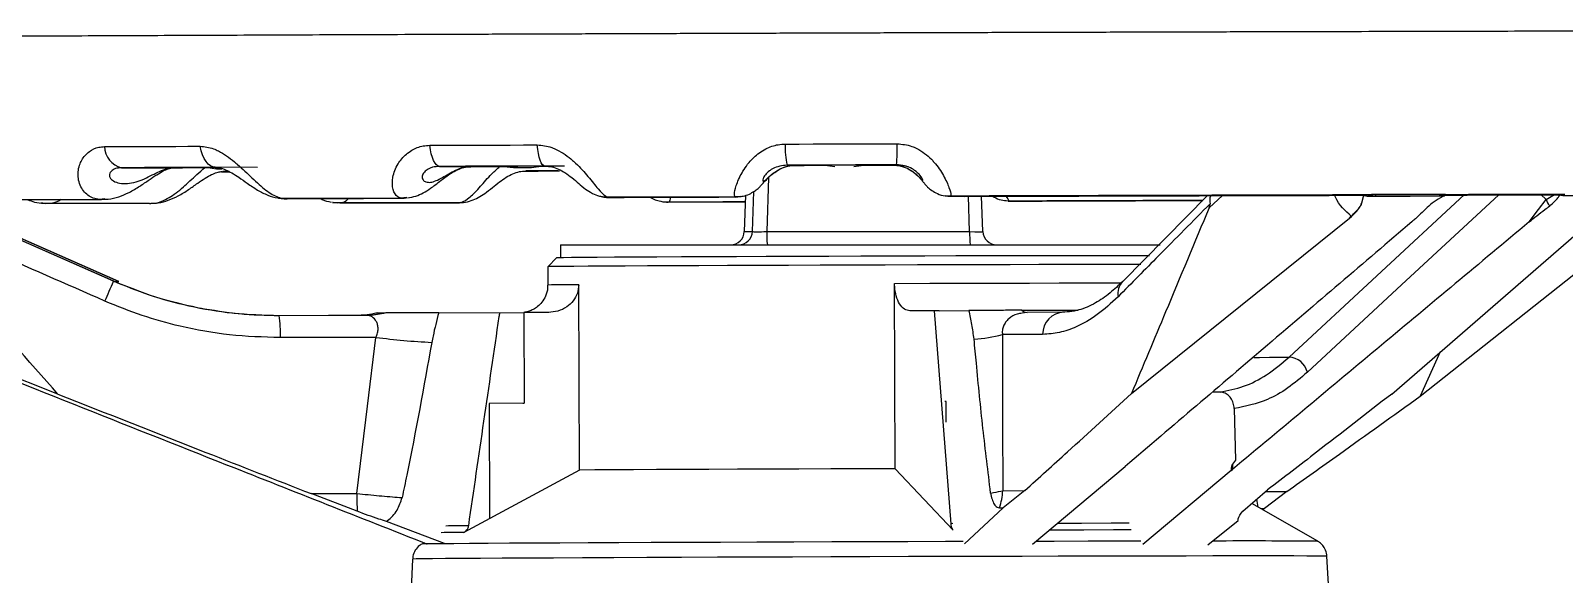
# Model space of a CAD drawing. Header units: millimetres. Extents: x 2384 to 4064, y 886 to 2074.
# Drawn here: x 3397.6 to 3564.5, y 1910 to 1969.1 of the extents above; entities that cross this region are included whole.
import ezdxf

# ---------------------------------------------------------------- set-up
doc = ezdxf.new("R2010")
doc.units = ezdxf.units.MM

msp = doc.modelspace()

# ---------------------------------------------------------------- linework, layer by layer
at = {"color": 7, "linetype": 'Continuous', "lineweight": 25}
for p, q in [((3407.504, 1954.223), (3413.238, 1954.225)), ((3416.918, 1954.237), (3417.849, 1954.111)), ((3422.307, 1954.264), (3417.689, 1954.266)), ((3417.849, 1954.111), (3418.44, 1954.114)), ((3418.379, 1953.782), (3419.205, 1953.784)), ((3442.125, 1954.364), (3445.548, 1954.357)), ((3449.126, 1954.366), (3450.172, 1954.241)), ((3450.172, 1954.241), (3452.143, 1954.248)), ((3452.143, 1954.248), (3453.192, 1954.381)), ((3453.192, 1954.381), (3453.742, 1954.384)), ((3455.735, 1954.394), (3453.566, 1954.406)), ((3477.937, 1953.158), (3477.74, 1947.277)), ((3479.959, 1954.497), (3480.838, 1954.481)), ((3484.068, 1954.488), (3485.159, 1954.362)), ((3487.213, 1954.368), (3488.303, 1954.501)), ((3491.449, 1954.515), (3491.876, 1954.535)), ((3406.616, 1941.874), (3383.962, 1951.822)), ((3383.979, 1951.846), (3406.618, 1941.901)), ((3407.186, 1941.855), (3384.59, 1951.797)), ((3407.207, 1941.825), (3384.597, 1951.769)), ((3476.182, 1947.277), (3476.328, 1951.637)), ((3405.093, 1950.776), (3394.229, 1950.724)), ((3394.368, 1950.716), (3405.207, 1950.767)), ((3398.711, 1950.392), (3399.192, 1950.329)), ((3410.55, 1950.342), (3399.325, 1950.322)), ((3405.687, 1950.84), (3405.093, 1950.776)), ((3425.147, 1950.865), (3424.586, 1950.921)), ((3437.92, 1950.917), (3425.147, 1950.865)), ((3425.239, 1950.855), (3425.536, 1950.853)), ((3438.2, 1950.902), (3425.536, 1950.853)), ((3430.455, 1950.455), (3431.033, 1950.397)), ((3431.387, 1950.388), (3431.117, 1950.388)), ((3431.286, 1950.39), (3431.391, 1950.388)), ((3431.387, 1950.388), (3431.286, 1950.39)), ((3431.387, 1950.388), (3444.294, 1950.417)), ((3438.558, 1950.977), (3437.92, 1950.917)), ((3438.2, 1950.902), (3437.983, 1950.907)), ((3438.125, 1950.926), (3438.27, 1950.928)), ((3438.35, 1950.906), (3438.207, 1950.903)), ((3438.27, 1950.928), (3438.376, 1950.929)), ((3444.218, 1950.44), (3444.368, 1950.442)), ((3444.445, 1950.422), (3444.294, 1950.417)), ((3444.3, 1950.418), (3444.445, 1950.422)), ((3444.368, 1950.442), (3444.482, 1950.443)), ((3460.466, 1951.004), (3459.853, 1951.056)), ((3474.283, 1951.054), (3460.466, 1951.004)), ((3460.508, 1950.993), (3460.637, 1950.983)), ((3474.345, 1951.03), (3460.637, 1950.983)), ((3466.7, 1950.509), (3466.874, 1950.495)), ((3466.817, 1950.482), (3467.014, 1950.477)), ((3467.01, 1950.476), (3466.817, 1950.482)), ((3466.979, 1950.503), (3466.987, 1950.503)), ((3467.01, 1950.476), (3475.41, 1950.5)), ((3474.913, 1951.108), (3474.283, 1951.054)), ((3474.345, 1951.03), (3474.295, 1951.043)), ((3474.345, 1951.03), (3474.559, 1951.037)), ((3475.436, 1951.222), (3475.293, 1947.275)), ((3475.438, 1951.223), (3475.294, 1947.277)), ((3497.788, 1951.133), (3497.179, 1951.179)), ((3497.784, 1951.121), (3497.763, 1951.104)), ((3499.821, 1947.277), (3499.682, 1951.11)), ((3501.261, 1947.275), (3501.121, 1951.114)), ((3503.671, 1950.662), (3504.281, 1950.616)), ((3504.224, 1950.59), (3503.998, 1950.596)), ((3503.998, 1950.596), (3504.22, 1950.59)), ((3525.724, 1951.184), (3516.476, 1941.843)), ((3527.351, 1951.188), (3525.886, 1949.876)), ((3534.58, 1933.597), (3553.694, 1951.291)), ((3542.516, 1950.378), (3542.52, 1950.39)), ((3542.522, 1950.39), (3542.721, 1951.228)), ((3542.777, 1951.23), (3542.74, 1951.228)), ((3542.74, 1951.228), (3542.774, 1951.218)), ((3542.774, 1951.219), (3542.776, 1951.231)), ((3542.774, 1951.218), (3543.103, 1951.134)), ((3543.103, 1951.134), (3543.079, 1951.253)), ((3551.183, 1951.324), (3543.962, 1951.307)), ((3543.962, 1951.307), (3544.015, 1951.164)), ((3544.015, 1951.164), (3550.956, 1951.186)), ((3550.956, 1951.186), (3551.183, 1951.324)), ((3551.648, 1951.275), (3551.455, 1951.155)), ((3562.563, 1950.756), (3561.995, 1951.31)), ((3562.563, 1950.756), (3563.485, 1951.306)), ((3564.468, 1951.187), (3564.48, 1951.305)), ((3564.468, 1951.187), (3572.047, 1951.204)), ((3400.589, 1929.589), (3353.052, 1948.275)), ((3517.429, 1929.646), (3541.18, 1948.739)), ((3541.18, 1948.739), (3541.356, 1948.964)), ((3541.18, 1948.739), (3541.38, 1948.899)), ((3545.758, 1929.6), (3567.762, 1948.678)), ((3548.851, 1929.357), (3572.758, 1948.285)), ((3475.294, 1947.277), (3476.182, 1947.277)), ((3477.74, 1947.277), (3499.821, 1947.277)), ((3455.277, 1945.829), (3455.277, 1944.467)), ((3455.277, 1945.829), (3520.562, 1945.829)), ((3454.89, 1944.456), (3453.894, 1943.453)), ((3453.894, 1943.453), (3453.9, 1941.453)), ((3457.345, 1921.328), (3457.282, 1941.492)), ((3491.713, 1921.473), (3491.65, 1941.638)), ((3435.304, 1938.261), (3434.506, 1938.132)), ((3442.031, 1938.444), (3451.301, 1938.474)), ((3453.999, 1938.482), (3451.301, 1938.473)), ((3451.301, 1938.474), (3451.333, 1928.592)), ((3495.963, 1938.665), (3493.305, 1938.648)), ((3496.485, 1938.667), (3495.963, 1938.665)), ((3495.963, 1938.665), (3497.766, 1915.494)), ((3496.485, 1938.667), (3499.745, 1938.69)), ((3506.066, 1938.485), (3505.529, 1938.393)), ((3510.073, 1938.514), (3506.053, 1938.485)), ((3435.197, 1935.768), (3424.793, 1935.736)), ((3507.76, 1936.092), (3503.39, 1936.06)), ((3551.045, 1934.184), (3548.851, 1929.357)), ((3527.072, 1929.813), (3526.246, 1929.811)), ((3451.333, 1928.592), (3447.537, 1928.58)), ((3447.537, 1928.58), (3447.576, 1916.032)), ((3451.203, 1928.591), (3451.333, 1928.592)), ((3497.256, 1928.791), (3497.12, 1928.79)), ((3497.263, 1926.555), (3497.256, 1928.791)), ((3528.614, 1928.016), (3528.753, 1922.404)), ((3419.015, 1921.869), (3419.045, 1921.87)), ((3498.027, 1914.769), (3491.713, 1921.473)), ((3506.654, 1913.264), (3516.742, 1921.722)), ((3516.742, 1921.722), (3516.756, 1921.722)), ((3528.29, 1921.287), (3528.436, 1921.4)), ((3528.753, 1922.404), (3528.432, 1921.971)), ((3457.345, 1921.328), (3444.781, 1914.543)), ((3528.29, 1921.287), (3518.685, 1913.218)), ((3428.132, 1918.767), (3433.121, 1918.782)), ((3433.146, 1916.84), (3428.132, 1918.767)), ((3503.422, 1919.084), (3505.809, 1919.101)), ((3505.809, 1919.101), (3503.456, 1917.225)), ((3529.545, 1916.84), (3532.251, 1919.158)), ((3534.341, 1918.991), (3531.912, 1917.131)), ((3532.055, 1918.99), (3534.341, 1918.991)), ((3503.456, 1917.225), (3499.267, 1913.288)), ((3503.078, 1917.218), (3503.456, 1917.225)), ((3537.708, 1913.579), (3530.536, 1917.689)), ((3531.515, 1917.128), (3531.912, 1917.131)), ((3531.912, 1917.131), (3531.729, 1917.006)), ((3442.654, 1913.349), (3436.331, 1915.738)), ((3497.973, 1915.495), (3497.766, 1915.494)), ((3525.76, 1913.188), (3529.06, 1915.844)), ((3440.432, 1913.42), (3440.177, 1913.272)), ((3439.185, 1911.641), (3438.943, 1906.733)), ((3538.983, 1907.048), (3538.71, 1911.954))]:
    msp.add_line(p, q, dxfattribs=at)
at = {"color": 7, "linetype": 'Continuous', "lineweight": 25, "flags": 128}
for points in [[(3405.655, 1956.515), (3406.928, 1956.521), (3408.21, 1956.526), (3409.5, 1956.532), (3410.798, 1956.537), (3412.104, 1956.543), (3413.418, 1956.548), (3414.74, 1956.554), (3416.069, 1956.56)], [(3417.689, 1954.266), (3417.429, 1954.307), (3417.175, 1954.427), (3416.933, 1954.625), (3416.708, 1954.895), (3416.504, 1955.232), (3416.327, 1955.628), (3416.181, 1956.074), (3416.069, 1956.56)], [(3441.056, 1956.659), (3442.502, 1956.664), (3443.954, 1956.67), (3445.41, 1956.675), (3446.87, 1956.681), (3448.335, 1956.686), (3449.804, 1956.692), (3451.277, 1956.697), (3452.754, 1956.702)], [(3442.125, 1954.364), (3441.954, 1954.404), (3441.787, 1954.525), (3441.627, 1954.723), (3441.478, 1954.994), (3441.344, 1955.331), (3441.227, 1955.727), (3441.13, 1956.173), (3441.056, 1956.659)], [(3453.566, 1954.406), (3453.436, 1954.447), (3453.309, 1954.568), (3453.188, 1954.766), (3453.075, 1955.037), (3452.973, 1955.374), (3452.884, 1955.77), (3452.811, 1956.216), (3452.754, 1956.702)], [(3479.742, 1956.795), (3481.263, 1956.8), (3482.785, 1956.805), (3484.308, 1956.81), (3485.832, 1956.815), (3487.356, 1956.82), (3488.879, 1956.824), (3490.403, 1956.829), (3491.927, 1956.834)], [(3417.689, 1954.266), (3416.389, 1954.261), (3415.096, 1954.255), (3413.811, 1954.25), (3412.534, 1954.245), (3411.264, 1954.239), (3410.002, 1954.234), (3408.749, 1954.228), (3407.504, 1954.223)], [(3417.887, 1954.241), (3417.817, 1954.241), (3417.367, 1954.239), (3416.918, 1954.237)], [(3453.566, 1954.406), (3452.121, 1954.401), (3450.681, 1954.395), (3449.244, 1954.39), (3447.811, 1954.385), (3446.383, 1954.38), (3444.959, 1954.374), (3443.54, 1954.369), (3442.125, 1954.364)], [(3453.192, 1954.381), (3452.682, 1954.379), (3452.172, 1954.378), (3451.663, 1954.376), (3451.154, 1954.374), (3450.646, 1954.372), (3450.139, 1954.37), (3449.632, 1954.368), (3449.126, 1954.366)], [(3451.359, 1953.861), (3451.405, 1953.861), (3452.848, 1953.865), (3454.294, 1953.869), (3455.196, 1953.872)], [(3491.876, 1954.535), (3490.386, 1954.53), (3488.895, 1954.525), (3487.405, 1954.521), (3485.915, 1954.516), (3484.425, 1954.511), (3482.935, 1954.506), (3481.447, 1954.501), (3479.959, 1954.497)], [(3488.303, 1954.501), (3487.773, 1954.499), (3487.244, 1954.498), (3486.714, 1954.496), (3486.185, 1954.494), (3485.656, 1954.493), (3485.126, 1954.491), (3484.597, 1954.489), (3484.068, 1954.488)], [(3557.406, 1951.262), (3546.834, 1941.469), (3536.578, 1931.972)], [(3560.712, 1948.319), (3561.749, 1949.684), (3562.563, 1950.756)], [(3518.453, 1943.691), (3517.537, 1943.691), (3515.369, 1943.69), (3512.93, 1943.687), (3510.243, 1943.683), (3507.337, 1943.677), (3504.241, 1943.671), (3500.987, 1943.663), (3497.609, 1943.654), (3494.141, 1943.645), (3490.618, 1943.634), (3487.077, 1943.623), (3483.555, 1943.612), (3480.086, 1943.599), (3476.708, 1943.587), (3473.454, 1943.574), (3470.358, 1943.561), (3467.452, 1943.548), (3464.765, 1943.535), (3462.326, 1943.523), (3460.159, 1943.51), (3458.286, 1943.499), (3456.726, 1943.488), (3455.497, 1943.478), (3454.609, 1943.469), (3454.073, 1943.46), (3453.894, 1943.453)], [(3454.89, 1944.456), (3455.07, 1944.463), (3455.608, 1944.472), (3456.499, 1944.481), (3457.732, 1944.491), (3459.295, 1944.502), (3461.171, 1944.513), (3463.34, 1944.525), (3465.78, 1944.537), (3468.465, 1944.55), (3471.365, 1944.563), (3474.451, 1944.576), (3477.689, 1944.588), (3481.046, 1944.601), (3484.485, 1944.613), (3487.97, 1944.624), (3491.465, 1944.635), (3494.932, 1944.645), (3498.334, 1944.654), (3501.636, 1944.663), (3504.802, 1944.67), (3507.799, 1944.676), (3510.595, 1944.681), (3513.161, 1944.684), (3515.469, 1944.687), (3517.494, 1944.688), (3519.216, 1944.687), (3519.41, 1944.687)], [(3406.643, 1941.86), (3406.704, 1941.86), (3407.186, 1941.855)], [(3407.186, 1941.855), (3407.207, 1941.831), (3407.207, 1941.825)], [(3491.65, 1941.638), (3495.488, 1941.649), (3499.245, 1941.659), (3502.874, 1941.668), (3506.331, 1941.675), (3509.573, 1941.681), (3512.561, 1941.686), (3515.258, 1941.689), (3516.327, 1941.69)], [(3424.669, 1938.148), (3430.026, 1938.164), (3434.235, 1938.177)], [(3434.235, 1938.177), (3433.825, 1938.171), (3433.593, 1938.166)], [(3505.516, 1938.713), (3508.035, 1938.719), (3510.508, 1938.725), (3511.637, 1938.728)], [(3433.121, 1918.782), (3434.283, 1928.294), (3435.197, 1935.768)], [(3503.39, 1936.06), (3503.408, 1926.553), (3503.422, 1919.084)], [(3530.748, 1933.59), (3531.36, 1933.591), (3532.443, 1933.593), (3533.516, 1933.595), (3534.58, 1933.597)], [(3491.713, 1921.473), (3488.199, 1921.462), (3484.693, 1921.451), (3481.229, 1921.439), (3477.843, 1921.426), (3474.569, 1921.414), (3471.44, 1921.401), (3468.488, 1921.388), (3465.743, 1921.375), (3463.232, 1921.363), (3460.98, 1921.35), (3459.012, 1921.339), (3457.345, 1921.328)], [(3528.432, 1921.971), (3528.434, 1921.651), (3528.436, 1921.4)], [(3517.418, 1914.813), (3515.481, 1914.81), (3512.257, 1914.804), (3508.876, 1914.796), (3508.549, 1914.796)], [(3517.178, 1915.539), (3515.234, 1915.535), (3512.009, 1915.529), (3509.406, 1915.523)], [(3488.942, 1913.517), (3484.807, 1913.503), (3480.701, 1913.489), (3476.655, 1913.475), (3472.697, 1913.46), (3468.856, 1913.445), (3465.16, 1913.43), (3461.635, 1913.415), (3458.307, 1913.4), (3455.2, 1913.385), (3452.336, 1913.37), (3449.735, 1913.356), (3447.417, 1913.342), (3445.399, 1913.329), (3443.694, 1913.317), (3442.315, 1913.305), (3441.272, 1913.294), (3440.572, 1913.284), (3440.221, 1913.276), (3440.178, 1913.272)], [(3499.112, 1913.547), (3497.184, 1913.541), (3493.078, 1913.529), (3488.942, 1913.517)], [(3518.457, 1913.591), (3516.25, 1913.587), (3512.725, 1913.58), (3509.029, 1913.572), (3507.056, 1913.567)], [(3488.947, 1911.891), (3484.727, 1911.877), (3480.538, 1911.863), (3476.408, 1911.849), (3472.37, 1911.834), (3468.45, 1911.818), (3464.679, 1911.803), (3461.082, 1911.787), (3457.686, 1911.772), (3454.515, 1911.757), (3451.592, 1911.742), (3448.939, 1911.727), (3446.573, 1911.713), (3444.513, 1911.7), (3442.773, 1911.687), (3441.366, 1911.675), (3440.302, 1911.664), (3439.588, 1911.654), (3439.23, 1911.645), (3439.185, 1911.641)], [(3538.71, 1911.954), (3538.665, 1911.958), (3538.307, 1911.965), (3537.593, 1911.97), (3536.529, 1911.975), (3535.122, 1911.978), (3533.382, 1911.98), (3531.322, 1911.98), (3528.957, 1911.979), (3526.303, 1911.977), (3523.38, 1911.974), (3520.209, 1911.969), (3516.813, 1911.963), (3513.216, 1911.956), (3509.445, 1911.947), (3505.525, 1911.938), (3501.487, 1911.928), (3497.357, 1911.916), (3493.168, 1911.904), (3488.947, 1911.891)]]:
    msp.add_lwpolyline(points, dxfattribs=at)
at = {"color": 7, "linetype": 'Continuous', "lineweight": 25}
for centre, radius, start, end in [((3408.11, 1956.604), 2.457, 182.06593, 255.71377), ((3487.661, 1956.383), 7.93, 177.02167, 193.76212), ((3464.246, 1956.304), 27.687, 356.33674, 1.09761), ((3564.528, 1951.441), 2.081, 199.23424, 221.42629), ((3543.075, 1949.557), 1.818, 199.01616, 201.19514), ((3473.796, 1947.328), 1.499, 270.02192, 358.02403), ((3474.683, 1947.328), 1.499, 270.02192, 358.02403), ((3486.712, 1946.924), 8.979, 177.74692, 187.00238), ((3508.794, 1946.924), 8.979, 177.74692, 187.00238), ((3502.758, 1947.328), 1.499, 181.97597, 269.97808), ((3366.8, 1957.334), 42.712, 335.6268, 338.77989), ((3457.138, 1806.727), 134.765, 89.93881, 91.37684), ((3517.889, 1940.504), 1.947, 136.56248, 189.56624), ((3411.736, 1936.274), 13.068, 357.63696, 8.24133), ((3434.214, 1945.313), 7.136, 270.16394, 284.82777), ((3435.976, 1923.98), 14.435, 89.74543, 92.98767), ((3506.092, 1939.328), 0.843, 226.86589, 268.18489), ((3510.203, 1936.074), 2.444, 92.80933, 179.5764), ((3444.927, 2009.755), 74.624, 262.5075, 267.20047), ((3499.39, 1951.693), 16.136, 273.24429, 284.35077), ((3534.507, 1931.467), 2.132, 13.71892, 88.03109), ((3570.69, 1919.565), 137.571, 180.32599, 181.13508), ((3496.168, 1919.456), 7.264, 342.05576, 357.06186), ((3538.822, 1919.382), 7.896, 189.04813, 195.2397), ((3445.292, 1828.503), 86.769, 89.99688, 91.65183), ((3444.798, 1827.36), 87.183, 90.01115, 91.63976), ((3673.739, 1504.81), 416.745, 101.22027, 111.15509), ((3530.325, 1066.013), 847.598, 89.500971, 90.271101)]:
    msp.add_arc(centre, radius, start, end, dxfattribs=at)
for centre, major_axis, ratio, start_param, end_param in [((3477.683, 1947.329), (1.503, 0.05), 0.0360849, 3.1792312, 4.7488095), ((3499.758, 1947.329), (1.503, -0.055), 0.033278, 4.7560801, 6.3256584)]:
    msp.add_ellipse(centre, major_axis=major_axis, ratio=ratio, start_param=start_param, end_param=end_param, dxfattribs=at)
for points, knots in [([(3619.126, 1969.129), (3618.495, 1969.13), (3616.934, 1969.131), (3614.116, 1969.133), (3610.725, 1969.133), (3607.056, 1969.132), (3603.129, 1969.13), (3598.95, 1969.127), (3594.529, 1969.122), (3589.875, 1969.117), (3584.999, 1969.11), (3579.911, 1969.102), (3574.622, 1969.093), (3569.145, 1969.083), (3563.491, 1969.072), (3557.673, 1969.06), (3551.703, 1969.047), (3545.595, 1969.033), (3539.363, 1969.018), (3533.019, 1969.003), (3526.579, 1968.986), (3520.056, 1968.968), (3513.465, 1968.95), (3506.82, 1968.931), (3500.136, 1968.911), (3493.429, 1968.891), (3486.711, 1968.87), (3480, 1968.848), (3473.309, 1968.826), (3466.653, 1968.803), (3460.047, 1968.78), (3453.505, 1968.757), (3447.043, 1968.733), (3440.674, 1968.709), (3434.412, 1968.685), (3428.272, 1968.66), (3422.266, 1968.636), (3416.408, 1968.611), (3410.712, 1968.586), (3405.189, 1968.562), (3399.852, 1968.537), (3394.713, 1968.513), (3389.782, 1968.489), (3385.072, 1968.465), (3380.591, 1968.442), (3376.351, 1968.418), (3372.36, 1968.396), (3368.628, 1968.373), (3365.161, 1968.352), (3361.969, 1968.331), (3359.057, 1968.31), (3356.432, 1968.29), (3354.098, 1968.271), (3352.062, 1968.252), (3350.324, 1968.235), (3348.886, 1968.217), (3347.749, 1968.201), (3346.876, 1968.184), (3346.443, 1968.173), (3346.02, 1968.15), (3345.684, 1968.124), (3345.264, 1968.073), (3344.746, 1967.985), (3344.032, 1967.812), (3343.147, 1967.509), (3342.142, 1967.025), (3341.093, 1966.335), (3340.071, 1965.423), (3339.146, 1964.282), (3338.395, 1962.946), (3337.875, 1961.465), (3337.614, 1959.854), (3337.656, 1958.208), (3337.997, 1956.625), (3338.57, 1955.22), (3339.318, 1954.005), (3340.19, 1952.985), (3341.135, 1952.159), (3342.106, 1951.52), (3343.047, 1951.056), (3343.894, 1950.751), (3344.599, 1950.568), (3345.127, 1950.469), (3345.424, 1950.428), (3345.52, 1950.418), (3345.539, 1950.416)], [0, 0, 0, 0, 0.0110684, 0.0273711, 0.0436679, 0.0599607, 0.0762506, 0.0925385, 0.1088249, 0.12511, 0.1413943, 0.1576779, 0.1739609, 0.1902435, 0.2065257, 0.2228075, 0.2390892, 0.2553706, 0.2716519, 0.287933, 0.304214, 0.320495, 0.3367758, 0.3530566, 0.3693373, 0.3856181, 0.4018988, 0.4181795, 0.4344602, 0.4507409, 0.4670217, 0.4833025, 0.4995834, 0.5158643, 0.5321454, 0.5484266, 0.5647079, 0.5809894, 0.5972711, 0.613553, 0.6298353, 0.6461179, 0.662401, 0.6786847, 0.694969, 0.7112543, 0.7275406, 0.7438285, 0.7601184, 0.7764109, 0.7927073, 0.8090091, 0.8253193, 0.8416426, 0.8579882, 0.874375, 0.8908477, 0.9075372, 0.9250134, 0.9304388, 0.9336287, 0.9354293, 0.9371416, 0.9389823, 0.9413668, 0.9441481, 0.9471667, 0.9505105, 0.9540906, 0.9578127, 0.9616135, 0.9654544, 0.9696284, 0.9735231, 0.9771757, 0.9806185, 0.9838633, 0.9869091, 0.9897422, 0.9923293, 0.9945963, 0.9964557, 0.998026, 0.9996193, 1, 1, 1, 1]), ([(3405.093, 1950.776), (3404.869, 1950.816), (3404.197, 1950.934), (3403.282, 1951.627), (3402.699, 1952.947), (3402.802, 1954.4), (3403.365, 1955.424), (3404.103, 1956.103), (3404.837, 1956.46), (3405.447, 1956.501), (3405.655, 1956.515)], [0, 0, 0, 0, 0.09313268, 0.27894452, 0.4663848, 0.63536244, 0.76620296, 0.83068641, 0.9424253, 1, 1, 1, 1]), ([(3416.069, 1956.56), (3416.558, 1956.505), (3417.226, 1956.43), (3418.496, 1955.85), (3419.376, 1955.223), (3420.584, 1954.193), (3421.787, 1953.028), (3423.244, 1951.712), (3424.366, 1951.026), (3424.956, 1950.904), (3425.147, 1950.865)], [0, 0, 0, 0, 0.1241401, 0.169797, 0.3302948, 0.3654702, 0.5351398, 0.7233478, 0.9099206, 1, 1, 1, 1]), ([(3437.92, 1950.917), (3437.8, 1950.957), (3437.425, 1951.082), (3436.997, 1951.767), (3436.936, 1953.089), (3437.454, 1954.543), (3438.29, 1955.568), (3439.237, 1956.248), (3440.118, 1956.604), (3440.818, 1956.645), (3441.056, 1956.659)], [0, 0, 0, 0, 0.0880306, 0.2748876, 0.4633822, 0.6333103, 0.7648871, 0.8297336, 0.9421013, 1, 1, 1, 1]), ([(3452.754, 1956.702), (3453.29, 1956.647), (3454.022, 1956.572), (3455.351, 1955.992), (3456.227, 1955.364), (3457.35, 1954.333), (3458.377, 1953.167), (3459.421, 1951.85), (3460.081, 1951.171), (3460.375, 1951.044), (3460.466, 1951.004)], [0, 0, 0, 0, 0.1248875, 0.1708193, 0.3322837, 0.3676705, 0.5383622, 0.7277038, 0.9154005, 1, 1, 1, 1]), ([(3474.283, 1951.054), (3474.263, 1951.094), (3474.199, 1951.224), (3474.276, 1951.9), (3474.74, 1953.225), (3475.637, 1954.679), (3476.689, 1955.705), (3477.78, 1956.384), (3478.749, 1956.741), (3479.49, 1956.781), (3479.742, 1956.795)], [0, 0, 0, 0, 0.0824049, 0.2704144, 0.4600715, 0.6310477, 0.7634363, 0.8286829, 0.9417441, 1, 1, 1, 1]), ([(3491.927, 1956.834), (3492.473, 1956.779), (3493.22, 1956.703), (3494.518, 1956.122), (3495.329, 1955.494), (3496.292, 1954.462), (3497.073, 1953.295), (3497.633, 1951.975), (3497.799, 1951.305), (3497.791, 1951.172), (3497.788, 1951.133)], [0, 0, 0, 0, 0.1256744, 0.1718955, 0.3343775, 0.3699869, 0.5417546, 0.7322897, 0.9211696, 1, 1, 1, 1]), ([(3405.402, 1950.791), (3405.625, 1950.79), (3406.239, 1950.786), (3407.227, 1951.048), (3408.365, 1951.522), (3409.447, 1952.171), (3410.439, 1952.86), (3411.302, 1953.452), (3412.028, 1953.879), (3412.625, 1954.13), (3413.016, 1954.22), (3413.166, 1954.216), (3413.221, 1954.214)], [0, 0, 0, 0, 0.0742716, 0.2046042, 0.3405151, 0.4880955, 0.6167999, 0.7153661, 0.8008646, 0.8756127, 0.9541234, 1, 1, 1, 1]), ([(3407.504, 1954.223), (3407.277, 1954.204), (3406.984, 1954.18), (3406.582, 1954.017), (3406.348, 1953.839), (3406.163, 1953.52), (3406.203, 1953.122), (3406.622, 1952.736), (3407.298, 1952.506), (3408.129, 1952.469), (3409.03, 1952.635), (3409.929, 1952.97), (3410.8, 1953.405), (3411.661, 1953.841), (3412.485, 1954.163), (3412.995, 1954.205), (3413.238, 1954.225)], [0, 0, 0, 0, 0.0591807, 0.076402, 0.1316897, 0.1593137, 0.2338195, 0.3263045, 0.4272106, 0.5354089, 0.64222, 0.7354458, 0.8101956, 0.8743392, 0.9403156, 1, 1, 1, 1]), ([(3410.55, 1950.342), (3410.749, 1950.345), (3411.41, 1950.355), (3412.636, 1950.859), (3414.168, 1952.011), (3415.452, 1953.266), (3416.282, 1953.987), (3416.569, 1954.236)], [0, 0, 0, 0, 0.1177874, 0.3901672, 0.6482216, 0.8785397, 1, 1, 1, 1]), ([(3410.709, 1950.362), (3410.978, 1950.366), (3411.625, 1950.377), (3412.622, 1950.664), (3413.714, 1951.152), (3414.753, 1951.802), (3415.719, 1952.487), (3416.566, 1953.066), (3417.294, 1953.481), (3417.904, 1953.721), (3418.306, 1953.805), (3418.464, 1953.795), (3418.513, 1953.791)], [0, 0, 0, 0, 0.0904682, 0.2178693, 0.3519181, 0.5005895, 0.6278116, 0.7252798, 0.8097741, 0.8858162, 0.9652744, 1, 1, 1, 1]), ([(3413.238, 1954.225), (3413.241, 1954.225), (3414.035, 1954.228), (3415.301, 1954.231), (3416.501, 1954.236), (3416.918, 1954.237)], [0, 0, 0, 0, 0.0030301, 0.6533221, 1, 1, 1, 1]), ([(3417.708, 1954.264), (3417.873, 1954.254), (3418.184, 1954.236), (3418.827, 1954.022), (3419.548, 1953.656), (3420.355, 1953.128), (3421.281, 1952.464), (3422.289, 1951.775), (3423.371, 1951.24), (3424.232, 1950.937), (3424.721, 1950.912), (3424.831, 1950.907)], [0, 0, 0, 0, 0.09268407, 0.17564621, 0.26420274, 0.36258732, 0.49162856, 0.66047758, 0.81952076, 0.95945197, 1, 1, 1, 1]), ([(3419.217, 1953.807), (3418.991, 1953.806), (3418.76, 1953.805), (3418.537, 1953.804), (3418.533, 1953.804)], [0, 0, 0, 0, 0.9836598, 1, 1, 1, 1]), ([(3438.64, 1950.933), (3438.945, 1950.992), (3439.556, 1951.11), (3440.379, 1951.491), (3441.22, 1952.016), (3442.015, 1952.637), (3442.856, 1953.289), (3443.653, 1953.813), (3444.423, 1954.167), (3445.05, 1954.341), (3445.393, 1954.337), (3445.529, 1954.336)], [0, 0, 0, 0, 0.1163413, 0.2329851, 0.3637291, 0.5299073, 0.6552032, 0.7646515, 0.8529311, 0.9421255, 1, 1, 1, 1]), ([(3442.125, 1954.364), (3441.864, 1954.345), (3441.528, 1954.321), (3441.027, 1954.157), (3440.703, 1953.98), (3440.361, 1953.66), (3440.182, 1953.261), (3440.296, 1952.875), (3440.634, 1952.643), (3441.12, 1952.605), (3441.703, 1952.77), (3442.348, 1953.104), (3443.058, 1953.537), (3443.859, 1953.973), (3444.71, 1954.294), (3445.278, 1954.337), (3445.548, 1954.357)], [0, 0, 0, 0, 0.0591805, 0.0764019, 0.1316892, 0.1593134, 0.2338187, 0.3263032, 0.4272087, 0.5354068, 0.6422179, 0.7354441, 0.8101945, 0.8743386, 0.9403152, 1, 1, 1, 1]), ([(3444.3, 1950.418), (3444.358, 1950.427), (3444.69, 1950.481), (3445.39, 1950.93), (3446.502, 1952.084), (3447.562, 1953.357), (3448.377, 1954.097), (3448.671, 1954.365)], [0, 0, 0, 0, 0.0608204, 0.3478166, 0.619718, 0.8623942, 1, 1, 1, 1]), ([(3444.482, 1950.443), (3444.561, 1950.443), (3444.944, 1950.44), (3445.59, 1950.634), (3446.362, 1950.97), (3447.111, 1951.45), (3447.83, 1952.021), (3448.579, 1952.635), (3449.333, 1953.176), (3450.082, 1953.579), (3450.819, 1953.834), (3451.272, 1953.861), (3451.498, 1953.875)], [0, 0, 0, 0, 0.0281409, 0.1359295, 0.2424381, 0.357224, 0.5055858, 0.6363107, 0.7390645, 0.8283304, 0.9141316, 1, 1, 1, 1]), ([(3445.548, 1954.357), (3445.551, 1954.357), (3446.282, 1954.358), (3447.457, 1954.361), (3448.7, 1954.365), (3449.126, 1954.366)], [0, 0, 0, 0, 0.0030294, 0.6583674, 1, 1, 1, 1]), ([(3455.04, 1953.894), (3454.621, 1953.893), (3453.387, 1953.889), (3452.242, 1953.884), (3451.529, 1953.881), (3451.526, 1953.881)], [0, 0, 0, 0, 0.338079, 0.9969543, 1, 1, 1, 1]), ([(3453.61, 1954.398), (3453.85, 1954.384), (3454.331, 1954.355), (3455.096, 1954.082), (3455.866, 1953.656), (3456.602, 1953.092), (3457.277, 1952.494), (3457.931, 1951.933), (3458.69, 1951.448), (3459.369, 1951.141), (3459.8, 1951.084), (3459.939, 1951.065)], [0, 0, 0, 0, 0.0919755, 0.1847131, 0.2784811, 0.4017715, 0.5535406, 0.7090815, 0.8388009, 0.9480409, 1, 1, 1, 1]), ([(3474.754, 1951.078), (3474.891, 1951.09), (3475.271, 1951.124), (3475.834, 1951.34), (3476.388, 1951.652), (3476.801, 1951.982), (3477.104, 1952.276), (3477.421, 1952.619), (3477.767, 1953.001), (3478.241, 1953.482), (3478.699, 1953.785), (3478.903, 1953.92)], [0, 0, 0, 0, 0.0606613, 0.1677702, 0.265761, 0.3519955, 0.4356854, 0.5432228, 0.7251305, 0.8771899, 1, 1, 1, 1]), ([(3479.959, 1954.497), (3479.682, 1954.478), (3479.326, 1954.454), (3478.76, 1954.291), (3478.369, 1954.113), (3477.891, 1953.793), (3477.507, 1953.394), (3477.308, 1953.006), (3477.284, 1952.773), (3477.394, 1952.734), (3477.618, 1952.897), (3477.966, 1953.23), (3478.466, 1953.663), (3479.151, 1954.098), (3479.972, 1954.419), (3480.559, 1954.461), (3480.838, 1954.481)], [0, 0, 0, 0, 0.0591802, 0.0764017, 0.1316885, 0.159313, 0.2338179, 0.3263018, 0.4272068, 0.5354045, 0.6422156, 0.7354423, 0.8101932, 0.8743378, 0.9403148, 1, 1, 1, 1]), ([(3478.903, 1953.92), (3478.922, 1953.934), (3479.118, 1954.073), (3479.653, 1954.293), (3480.303, 1954.478), (3480.707, 1954.458), (3480.839, 1954.452)], [0, 0, 0, 0, 0.0403713, 0.4159525, 0.8081357, 1, 1, 1, 1]), ([(3480.838, 1954.481), (3480.841, 1954.481), (3481.452, 1954.482), (3482.456, 1954.483), (3483.657, 1954.486), (3484.068, 1954.488)], [0, 0, 0, 0, 0.00302903, 0.65829657, 1, 1, 1, 1]), ([(3488.303, 1954.501), (3488.709, 1954.503), (3489.894, 1954.507), (3490.86, 1954.512), (3491.447, 1954.515), (3491.449, 1954.515)], [0, 0, 0, 0, 0.3417034, 0.996971, 1, 1, 1, 1]), ([(3491.446, 1954.506), (3491.743, 1954.489), (3492.319, 1954.457), (3493.102, 1954.149), (3493.772, 1953.727), (3494.277, 1953.254), (3494.572, 1952.903), (3494.795, 1952.624), (3494.973, 1952.406), (3495.264, 1952.093), (3495.709, 1951.717), (3496.352, 1951.368), (3496.922, 1951.157), (3497.276, 1951.148), (3497.338, 1951.147)], [0, 0, 0, 0, 0.096179, 0.1865215, 0.2770214, 0.3939236, 0.5306153, 0.620244, 0.6871192, 0.7365066, 0.8056633, 0.88438, 0.979799, 1, 1, 1, 1]), ([(3491.449, 1954.515), (3491.728, 1954.497), (3492.31, 1954.459), (3492.849, 1954.249), (3493.336, 1954.007), (3493.789, 1953.711), (3494.251, 1953.282), (3494.547, 1952.951), (3494.708, 1952.789), (3494.75, 1952.829), (3494.662, 1953.062), (3494.406, 1953.447), (3493.923, 1953.909), (3493.363, 1954.219), (3492.908, 1954.397), (3492.666, 1954.431), (3492.536, 1954.448)], [0, 0, 0, 0, 0.0627114, 0.1311636, 0.1320482, 0.1994452, 0.2779862, 0.3759398, 0.4881667, 0.6018504, 0.7078716, 0.8050447, 0.8833272, 0.94487, 0.9704006, 1, 1, 1, 1]), ([(3492.536, 1954.448), (3492.385, 1954.483), (3492.169, 1954.534), (3491.944, 1954.534), (3491.876, 1954.535)], [0, 0, 0, 0, 0.6983222, 1, 1, 1, 1]), ([(3397.299, 1950.739), (3397.545, 1950.645), (3398.113, 1950.428), (3398.712, 1950.382), (3399.051, 1950.356)], [0, 0, 0, 0, 0.4330068, 1, 1, 1, 1]), ([(3399.325, 1950.322), (3399.158, 1950.331), (3398.962, 1950.341), (3398.744, 1950.385), (3398.711, 1950.392)], [0, 0, 0, 0, 0.8481815, 1, 1, 1, 1]), ([(3400.93, 1950.756), (3400.633, 1950.589), (3400.15, 1950.315), (3399.555, 1950.32), (3399.325, 1950.322)], [0, 0, 0, 0, 0.6134905, 1, 1, 1, 1]), ([(3405.207, 1950.767), (3405.359, 1950.777), (3405.538, 1950.789), (3405.668, 1950.834), (3405.687, 1950.84)], [0, 0, 0, 0, 0.8534307, 1, 1, 1, 1]), ([(3424.586, 1950.921), (3424.785, 1950.89), (3425.01, 1950.856), (3425.216, 1950.855), (3425.239, 1950.855)], [0, 0, 0, 0, 0.8864466, 1, 1, 1, 1]), ([(3425.239, 1950.855), (3426.365, 1950.86), (3430.531, 1950.877), (3434.839, 1950.895), (3437.983, 1950.907)], [0, 0, 0, 0, 0.2701139, 1, 1, 1, 1]), ([(3429.123, 1950.881), (3429.2, 1950.841), (3429.567, 1950.65), (3429.991, 1950.555), (3430.327, 1950.479)], [0, 0, 0, 0, 0.2097277, 1, 1, 1, 1]), ([(3431.117, 1950.388), (3430.929, 1950.396), (3430.711, 1950.407), (3430.487, 1950.449), (3430.455, 1950.455)], [0, 0, 0, 0, 0.8601109, 1, 1, 1, 1]), ([(3432.215, 1950.879), (3432.024, 1950.683), (3431.786, 1950.437), (3431.457, 1950.397), (3431.391, 1950.388)], [0, 0, 0, 0, 0.7989556, 1, 1, 1, 1]), ([(3444.3, 1950.418), (3441.871, 1950.412), (3437.508, 1950.402), (3433.269, 1950.393), (3431.391, 1950.388)], [0, 0, 0, 0, 0.5569482, 1, 1, 1, 1]), ([(3437.983, 1950.907), (3438.161, 1950.917), (3438.367, 1950.929), (3438.536, 1950.971), (3438.558, 1950.977)], [0, 0, 0, 0, 0.8689721, 1, 1, 1, 1]), ([(3459.853, 1951.056), (3460.053, 1951.026), (3460.273, 1950.994), (3460.489, 1950.993), (3460.508, 1950.993)], [0, 0, 0, 0, 0.9110663, 1, 1, 1, 1]), ([(3459.939, 1951.065), (3460.098, 1951.025), (3460.333, 1950.966), (3460.582, 1950.997), (3460.663, 1951.006)], [0, 0, 0, 0, 0.673998, 1, 1, 1, 1]), ([(3460.508, 1950.993), (3465.077, 1951.01), (3469.657, 1951.026), (3474.283, 1951.043), (3474.295, 1951.043)], [0, 0, 0, 0, 0.99729135, 1, 1, 1, 1]), ([(3465.016, 1951.021), (3465.205, 1950.913), (3465.555, 1950.715), (3465.99, 1950.62), (3466.19, 1950.577)], [0, 0, 0, 0, 0.5403398, 1, 1, 1, 1]), ([(3466.19, 1950.577), (3466.268, 1950.553), (3466.517, 1950.478), (3466.791, 1950.493), (3466.979, 1950.503)], [0, 0, 0, 0, 0.3137484, 1, 1, 1, 1]), ([(3467.258, 1951.006), (3467.227, 1950.794), (3467.187, 1950.52), (3467.046, 1950.485), (3467.014, 1950.477)], [0, 0, 0, 0, 0.7733206, 1, 1, 1, 1]), ([(3475.41, 1950.501), (3474.108, 1950.497), (3471.297, 1950.489), (3468.511, 1950.481), (3467.014, 1950.477)], [0, 0, 0, 0, 0.4631032, 1, 1, 1, 1]), ([(3474.295, 1951.043), (3474.487, 1951.052), (3474.701, 1951.063), (3474.893, 1951.103), (3474.913, 1951.108)], [0, 0, 0, 0, 0.894934, 1, 1, 1, 1]), ([(3497.179, 1951.179), (3497.367, 1951.151), (3497.566, 1951.121), (3497.774, 1951.121), (3497.784, 1951.121)], [0, 0, 0, 0, 0.9502399, 1, 1, 1, 1]), ([(3542.74, 1951.228), (3539.777, 1951.221), (3533.97, 1951.206), (3525.073, 1951.183), (3516.121, 1951.158), (3507.008, 1951.132), (3500.845, 1951.113), (3497.763, 1951.104)], [0, 0, 0, 0, 0.2053502, 0.4023547, 0.5993593, 0.7996797, 1, 1, 1, 1]), ([(3497.784, 1951.121), (3497.867, 1951.121), (3501.896, 1951.134), (3509.885, 1951.159), (3521.378, 1951.193), (3532.508, 1951.225), (3539.548, 1951.244), (3543.079, 1951.253)], [0, 0, 0, 0, 0.0053247, 0.2598328, 0.5161069, 0.7573028, 1, 1, 1, 1]), ([(3543.205, 1951.265), (3539.762, 1951.256), (3532.875, 1951.238), (3522.115, 1951.207), (3511.091, 1951.175), (3502.911, 1951.149), (3498.468, 1951.135), (3497.788, 1951.133)], [0, 0, 0, 0, 0.236148, 0.472296, 0.7142868, 0.9562775, 1, 1, 1, 1]), ([(3499.302, 1951.109), (3502.891, 1951.119), (3509.439, 1951.139), (3518.844, 1951.165), (3527.229, 1951.188), (3535.212, 1951.209), (3540.215, 1951.221), (3542.721, 1951.228)], [0, 0, 0, 0, 0.2415239, 0.4407603, 0.6407778, 0.8201044, 1, 1, 1, 1]), ([(3502.306, 1951.147), (3502.428, 1951.072), (3502.764, 1950.868), (3503.283, 1950.675), (3503.672, 1950.65), (3503.794, 1950.642)], [0, 0, 0, 0, 0.28219383, 0.77503555, 1, 1, 1, 1]), ([(3503.749, 1951.122), (3503.896, 1950.909), (3504.095, 1950.621), (3504.194, 1950.597), (3504.22, 1950.59)], [0, 0, 0, 0, 0.7375744, 1, 1, 1, 1]), ([(3525.208, 1950.663), (3525.02, 1950.663), (3521.979, 1950.651), (3515.939, 1950.63), (3509.111, 1950.606), (3505.184, 1950.593), (3504.22, 1950.59)], [0, 0, 0, 0, 0.0275416, 0.4448303, 0.8637551, 1, 1, 1, 1]), ([(3504.224, 1950.59), (3505.552, 1950.594), (3510.34, 1950.611), (3517.381, 1950.635), (3522.981, 1950.655), (3525.208, 1950.664)], [0, 0, 0, 0, 0.1877882, 0.677014, 1, 1, 1, 1]), ([(3525.983, 1950.295), (3524.114, 1948.406), (3520.778, 1945.032), (3517.438, 1941.663), (3515.969, 1940.181)], [0, 0, 0, 0, 0.56, 1, 1, 1, 1]), ([(3525.886, 1949.876), (3524.309, 1946.097), (3521.493, 1939.348), (3518.671, 1932.61), (3517.429, 1929.646)], [0, 0, 0, 0, 0.55999806, 1, 1, 1, 1]), ([(3525.886, 1949.876), (3525.917, 1949.952), (3525.958, 1950.055), (3525.984, 1950.196), (3525.986, 1950.257), (3525.984, 1950.282), (3525.983, 1950.295)], [0, 0, 0, 0, 0.6196275, 0.8294119, 0.9175065, 1, 1, 1, 1]), ([(3526.058, 1951.218), (3526.046, 1951.188), (3525.937, 1950.914), (3525.961, 1950.586), (3525.983, 1950.295)], [0, 0, 0, 0, 0.1099377, 1, 1, 1, 1]), ([(3541.356, 1948.964), (3540.71, 1949.522), (3540.028, 1950.112), (3539.554, 1951.196), (3539.528, 1951.255)], [0, 0, 0, 0, 0.9458942, 1, 1, 1, 1]), ([(3541.356, 1948.964), (3541.682, 1949.267), (3542.203, 1949.751), (3542.43, 1950.207), (3542.515, 1950.379)], [0, 0, 0, 0, 0.6248692, 1, 1, 1, 1]), ([(3541.38, 1948.899), (3541.777, 1949.293), (3542.281, 1949.791), (3542.475, 1950.276), (3542.516, 1950.378)], [0, 0, 0, 0, 0.7895341, 1, 1, 1, 1]), ([(3543.079, 1951.253), (3543.018, 1951.247), (3542.907, 1951.237), (3542.817, 1951.232), (3542.776, 1951.23)], [0, 0, 0, 0, 0.5425734, 1, 1, 1, 1]), ([(3543.103, 1951.134), (3543.412, 1951.134), (3546.232, 1951.142), (3548.995, 1951.149), (3551.455, 1951.155)], [0, 0, 0, 0, 0.1096151, 1, 1, 1, 1]), ([(3543.962, 1951.307), (3543.876, 1951.306), (3543.704, 1951.303), (3543.439, 1951.286), (3543.28, 1951.272), (3543.209, 1951.265), (3543.205, 1951.265)], [0, 0, 0, 0, 0.3372236, 0.6766903, 0.9820291, 1, 1, 1, 1]), ([(3543.205, 1951.265), (3543.314, 1951.24), (3543.588, 1951.178), (3543.854, 1951.169), (3544.015, 1951.164)], [0, 0, 0, 0, 0.3954754, 1, 1, 1, 1]), ([(3549.793, 1950.052), (3549.327, 1949.592), (3548.751, 1949.024), (3548.092, 1948.457), (3547.967, 1948.349)], [0, 0, 0, 0, 0.8106117, 1, 1, 1, 1]), ([(3551.572, 1951.249), (3551.223, 1951.056), (3550.517, 1950.666), (3550.036, 1950.258), (3549.793, 1950.052)], [0, 0, 0, 0, 0.4943982, 1, 1, 1, 1]), ([(3550.956, 1951.186), (3551.096, 1951.191), (3551.342, 1951.201), (3551.546, 1951.26), (3551.633, 1951.286)], [0, 0, 0, 0, 0.5695891, 1, 1, 1, 1]), ([(3551.633, 1951.286), (3551.618, 1951.292), (3551.582, 1951.304), (3551.441, 1951.319), (3551.287, 1951.324), (3551.199, 1951.324), (3551.183, 1951.324)], [0, 0, 0, 0, 0.26877191, 0.61978527, 0.93394694, 1, 1, 1, 1]), ([(3551.455, 1951.155), (3551.488, 1951.171), (3551.527, 1951.188), (3551.546, 1951.21), (3551.548, 1951.213)], [0, 0, 0, 0, 0.8717125, 1, 1, 1, 1]), ([(3551.572, 1951.249), (3553.694, 1951.254), (3557.942, 1951.263), (3562.021, 1951.272), (3564.063, 1951.276)], [0, 0, 0, 0, 0.499379, 1, 1, 1, 1]), ([(3564.08, 1951.277), (3562.042, 1951.273), (3557.96, 1951.264), (3553.709, 1951.254), (3551.58, 1951.249)], [0, 0, 0, 0, 0.4993771, 1, 1, 1, 1]), ([(3551.58, 1951.249), (3551.586, 1951.25), (3551.628, 1951.254), (3551.638, 1951.265), (3551.648, 1951.275)], [0, 0, 0, 0, 0.1361429, 1, 1, 1, 1]), ([(3564.615, 1951.316), (3562.5, 1951.312), (3558.264, 1951.302), (3553.845, 1951.291), (3551.633, 1951.286)], [0, 0, 0, 0, 0.4993344, 1, 1, 1, 1]), ([(3551.648, 1951.275), (3553.828, 1951.28), (3558.195, 1951.29), (3562.383, 1951.3), (3564.48, 1951.305)], [0, 0, 0, 0, 0.4993488, 1, 1, 1, 1]), ([(3560.712, 1948.319), (3561.269, 1948.773), (3561.985, 1949.355), (3562.79, 1949.936), (3562.968, 1950.064)], [0, 0, 0, 0, 0.7792531, 1, 1, 1, 1]), ([(3562.968, 1950.064), (3563.298, 1950.357), (3563.763, 1950.769), (3563.996, 1951.162), (3564.063, 1951.276)], [0, 0, 0, 0, 0.7104184, 1, 1, 1, 1]), ([(3564.48, 1951.305), (3564.391, 1951.297), (3564.248, 1951.285), (3564.127, 1951.279), (3564.08, 1951.277)], [0, 0, 0, 0, 0.6152189, 1, 1, 1, 1]), ([(3564.08, 1951.277), (3564.207, 1951.244), (3564.334, 1951.212), (3564.468, 1951.187), (3564.468, 1951.187)], [0, 0, 0, 0, 0.9958126, 1, 1, 1, 1]), ([(3352.234, 1948.396), (3363.313, 1943.991), (3385.57, 1935.141), (3407.834, 1926.306), (3419.015, 1921.869)], [0, 0, 0, 0, 0.4977752, 1, 1, 1, 1]), ([(3405.706, 1939.707), (3401.466, 1941.568), (3393.896, 1944.89), (3386.328, 1948.217), (3382.998, 1949.681)], [0, 0, 0, 0, 0.56, 1, 1, 1, 1]), ([(3400.589, 1929.589), (3397.336, 1933.259), (3391.527, 1939.812), (3385.73, 1946.376), (3383.179, 1949.264)], [0, 0, 0, 0, 0.5600022, 1, 1, 1, 1]), ([(3547.967, 1948.349), (3542.73, 1943.875), (3532.328, 1934.99), (3521.922, 1926.124), (3516.756, 1921.722)], [0, 0, 0, 0, 0.50351983, 1, 1, 1, 1]), ([(3560.712, 1948.319), (3555.358, 1943.85), (3544.601, 1934.87), (3533.841, 1925.904), (3528.436, 1921.4)], [0, 0, 0, 0, 0.4976728, 1, 1, 1, 1]), ([(3424.69, 1938.108), (3422.985, 1938.158), (3419.685, 1938.255), (3414.952, 1939.079), (3410.605, 1940.249), (3407.918, 1941.344), (3406.616, 1941.874)], [0, 0, 0, 0, 0.275122, 0.5322507, 0.7734121, 1, 1, 1, 1]), ([(3406.618, 1941.901), (3408.138, 1941.284), (3411.108, 1940.078), (3414.231, 1939.368), (3415.756, 1939.021)], [0, 0, 0, 0, 0.5119355, 1, 1, 1, 1]), ([(3453.868, 1941.446), (3453.877, 1941.342), (3453.912, 1940.935), (3453.699, 1940.282), (3453.307, 1939.603), (3452.831, 1939.12), (3452.348, 1938.798), (3451.903, 1938.605), (3451.555, 1938.512), (3451.358, 1938.478), (3451.303, 1938.472), (3451.288, 1938.47)], [0, 0, 0, 0, 0.0700215, 0.2747893, 0.4471165, 0.5971354, 0.7274898, 0.8377737, 0.9247615, 0.9796527, 1, 1, 1, 1]), ([(3457.282, 1941.492), (3457.251, 1941.178), (3457.189, 1940.55), (3456.699, 1939.706), (3455.965, 1939.026), (3455.028, 1938.57), (3454.336, 1938.511), (3453.999, 1938.482)], [0, 0, 0, 0, 0.190511, 0.3807243, 0.5789225, 0.7952783, 1, 1, 1, 1]), ([(3493.305, 1938.648), (3493.107, 1938.685), (3492.709, 1938.76), (3492.185, 1939.356), (3491.812, 1940.219), (3491.664, 1941.043), (3491.653, 1941.513), (3491.65, 1941.638)], [0, 0, 0, 0, 0.2409734, 0.4822257, 0.713676, 0.9238009, 1, 1, 1, 1]), ([(3516.476, 1941.843), (3516.017, 1941.408), (3515.035, 1940.475), (3513.442, 1939.41), (3511.628, 1938.602), (3510.346, 1938.517), (3509.668, 1938.472)], [0, 0, 0, 0, 0.2045856, 0.4385601, 0.7029249, 1, 1, 1, 1]), ([(3515.969, 1940.181), (3515.22, 1939.489), (3513.727, 1938.11), (3511.581, 1936.912), (3509.587, 1936.22), (3508.37, 1936.134), (3507.76, 1936.092)], [0, 0, 0, 0, 0.2800318, 0.5584059, 0.7786039, 1, 1, 1, 1]), ([(3424.793, 1935.736), (3422.95, 1935.792), (3419.279, 1935.904), (3414.245, 1936.822), (3409.706, 1938.075), (3407.042, 1939.162), (3405.706, 1939.707)], [0, 0, 0, 0, 0.2815396, 0.5608619, 0.7796518, 1, 1, 1, 1]), ([(3416.018, 1938.978), (3417.444, 1938.732), (3420.307, 1938.239), (3423.211, 1938.178), (3424.669, 1938.148)], [0, 0, 0, 0, 0.4978888, 1, 1, 1, 1]), ([(3435.331, 1938.431), (3435.278, 1938.414), (3435.034, 1938.336), (3434.645, 1938.266), (3434.252, 1938.208), (3434.018, 1938.186), (3433.882, 1938.175), (3433.846, 1938.174), (3433.829, 1938.173)], [0, 0, 0, 0, 0.07077924, 0.32303747, 0.51368707, 0.66561935, 0.84729112, 1, 1, 1, 1]), ([(3435.197, 1935.768), (3435.264, 1935.926), (3435.394, 1936.236), (3435.451, 1936.712), (3435.395, 1937.139), (3435.193, 1937.631), (3434.775, 1938.077), (3434.416, 1938.143), (3434.235, 1938.177)], [0, 0, 0, 0, 0.1251651, 0.2440023, 0.362149, 0.4834229, 0.7377951, 1, 1, 1, 1]), ([(3442.031, 1938.444), (3441.833, 1938.443), (3441.118, 1938.439), (3439.666, 1938.431), (3438.049, 1938.424), (3437.003, 1938.42), (3436.388, 1938.417), (3436.103, 1938.415), (3436.058, 1938.415), (3436.04, 1938.415)], [0, 0, 0, 0, 0.13772, 0.4960856, 0.7059806, 0.8342591, 0.9369967, 0.9760494, 1, 1, 1, 1]), ([(3442.031, 1938.444), (3441.81, 1937.601), (3441.531, 1936.532), (3441.326, 1935.448), (3441.283, 1935.219)], [0, 0, 0, 0, 0.7895012, 1, 1, 1, 1]), ([(3445.296, 1915.272), (3446.401, 1922.855), (3447.528, 1930.586), (3448.662, 1938.316), (3448.684, 1938.465)], [0, 0, 0, 0, 0.9807886, 1, 1, 1, 1]), ([(3505.516, 1938.713), (3505.42, 1938.712), (3505.18, 1938.712), (3504.311, 1938.709), (3503.147, 1938.703), (3501.491, 1938.697), (3500.327, 1938.692), (3499.745, 1938.69)], [0, 0, 0, 0, 0.0455975, 0.1148628, 0.420114, 0.7104691, 1, 1, 1, 1]), ([(3500.303, 1935.583), (3500.23, 1936.114), (3500.083, 1937.188), (3499.859, 1938.186), (3499.745, 1938.69)], [0, 0, 0, 0, 0.4945129, 1, 1, 1, 1]), ([(3505.529, 1938.393), (3505.35, 1938.371), (3504.822, 1938.307), (3504.202, 1937.925), (3503.727, 1937.434), (3503.479, 1937.005), (3503.351, 1936.53), (3503.377, 1936.22), (3503.39, 1936.06)], [0, 0, 0, 0, 0.1495403, 0.4427127, 0.5826149, 0.7184223, 0.854937, 1, 1, 1, 1]), ([(3441.283, 1935.219), (3440.408, 1930.396), (3439.387, 1924.76), (3438.222, 1919.151), (3438.053, 1918.341)], [0, 0, 0, 0, 0.8556334, 1, 1, 1, 1]), ([(3502.106, 1918.831), (3501.818, 1921.167), (3501.241, 1925.843), (3500.69, 1931.46), (3500.385, 1934.711), (3500.303, 1935.583)], [0, 0, 0, 0, 0.4220704, 0.8450691, 1, 1, 1, 1]), ([(3527.072, 1929.813), (3527.931, 1929.982), (3529.655, 1930.321), (3532.182, 1931.589), (3533.778, 1932.925), (3534.58, 1933.597)], [0, 0, 0, 0, 0.3306447, 0.6633516, 1, 1, 1, 1]), ([(3536.578, 1931.972), (3535.87, 1931.37), (3534.46, 1930.171), (3531.808, 1928.669), (3529.827, 1928.264), (3528.614, 1928.016)], [0, 0, 0, 0, 0.2812724, 0.560054, 1, 1, 1, 1]), ([(3528.614, 1928.016), (3528.593, 1928.221), (3528.549, 1928.636), (3528.271, 1929.182), (3527.868, 1929.589), (3527.444, 1929.788), (3527.171, 1929.806), (3527.072, 1929.813)], [0, 0, 0, 0, 0.2159219, 0.4379508, 0.6566375, 0.8757519, 1, 1, 1, 1]), ([(3400.589, 1929.589), (3405.954, 1927.473), (3415.131, 1923.855), (3424.317, 1920.26), (3428.132, 1918.767)], [0, 0, 0, 0, 0.5846705, 1, 1, 1, 1]), ([(3505.809, 1919.101), (3507.358, 1920.5), (3511.236, 1924.002), (3515.105, 1927.528), (3517.429, 1929.646)], [0, 0, 0, 0, 0.3994634, 1, 1, 1, 1]), ([(3545.758, 1929.6), (3543.03, 1927.486), (3538.528, 1923.995), (3534.026, 1920.525), (3532.251, 1919.158)], [0, 0, 0, 0, 0.6058604, 1, 1, 1, 1]), ([(3534.341, 1918.991), (3536.248, 1920.349), (3541.085, 1923.793), (3545.921, 1927.258), (3548.851, 1929.357)], [0, 0, 0, 0, 0.3942257, 1, 1, 1, 1]), ([(3419.045, 1921.87), (3426.261, 1919.013), (3433.502, 1916.147), (3440.748, 1913.295), (3440.772, 1913.285)], [0, 0, 0, 0, 0.9967063, 1, 1, 1, 1]), ([(3528.29, 1921.287), (3528.302, 1921.377), (3528.324, 1921.546), (3528.361, 1921.752), (3528.394, 1921.897), (3528.421, 1921.95), (3528.432, 1921.971)], [0, 0, 0, 0, 0.3721602, 0.6945693, 0.8797905, 1, 1, 1, 1]), ([(3433.121, 1918.782), (3433.121, 1918.782), (3433.939, 1918.69), (3435.6, 1918.52), (3437.215, 1918.392), (3437.957, 1918.347), (3438.053, 1918.341)], [0, 0, 0, 0, 0.00001, 0.4644705, 0.9305988, 1, 1, 1, 1]), ([(3436.331, 1915.738), (3436.371, 1915.767), (3436.829, 1916.1), (3437.59, 1916.896), (3437.901, 1917.868), (3438.053, 1918.341)], [0, 0, 0, 0, 0.0459515, 0.5348902, 1, 1, 1, 1]), ([(3502.106, 1918.831), (3502.214, 1918.846), (3502.739, 1918.922), (3503.159, 1919.01), (3503.422, 1919.084), (3503.422, 1919.084)], [0, 0, 0, 0, 0.205396, 0.9999773, 1, 1, 1, 1]), ([(3502.106, 1918.831), (3502.15, 1918.592), (3502.238, 1918.114), (3502.49, 1917.588), (3502.779, 1917.268), (3502.984, 1917.234), (3503.078, 1917.218)], [0, 0, 0, 0, 0.2579529, 0.5155625, 0.7761847, 1, 1, 1, 1]), ([(3436.331, 1915.738), (3436.062, 1915.822), (3435.087, 1916.127), (3433.961, 1916.541), (3433.146, 1916.84)], [0, 0, 0, 0, 0.2767932, 1, 1, 1, 1]), ([(3529.06, 1915.844), (3529.051, 1915.904), (3529.007, 1916.184), (3529.308, 1916.551), (3529.545, 1916.84)], [0, 0, 0, 0, 0.2129343, 1, 1, 1, 1]), ([(3444.781, 1914.543), (3444.863, 1914.598), (3445.014, 1914.697), (3445.191, 1914.928), (3445.272, 1915.126), (3445.293, 1915.252), (3445.296, 1915.272)], [0, 0, 0, 0, 0.3193466, 0.5837086, 0.9334509, 1, 1, 1, 1]), ([(3497.766, 1915.494), (3497.78, 1915.388), (3497.808, 1915.175), (3497.906, 1914.925), (3497.989, 1914.817), (3498.027, 1914.769)], [0, 0, 0, 0, 0.3546362, 0.7090629, 1, 1, 1, 1]), ([(3440.28, 1913.317), (3440.16, 1913.251), (3439.843, 1913.077), (3439.454, 1912.606), (3439.205, 1912.08), (3439.215, 1911.745), (3439.217, 1911.644)], [0, 0, 0, 0, 0.1977202, 0.523248, 0.8571988, 1, 1, 1, 1]), ([(3538.688, 1911.952), (3538.692, 1912.004), (3538.714, 1912.285), (3538.528, 1912.739), (3538.207, 1913.204), (3537.891, 1913.482), (3537.69, 1913.581), (3537.625, 1913.613)], [0, 0, 0, 0, 0.0744364, 0.4048548, 0.6699545, 0.8936457, 1, 1, 1, 1])]:
    msp.add_open_spline(points, degree=3, knots=knots, dxfattribs=at)

doc.saveas('drawing.dxf')
